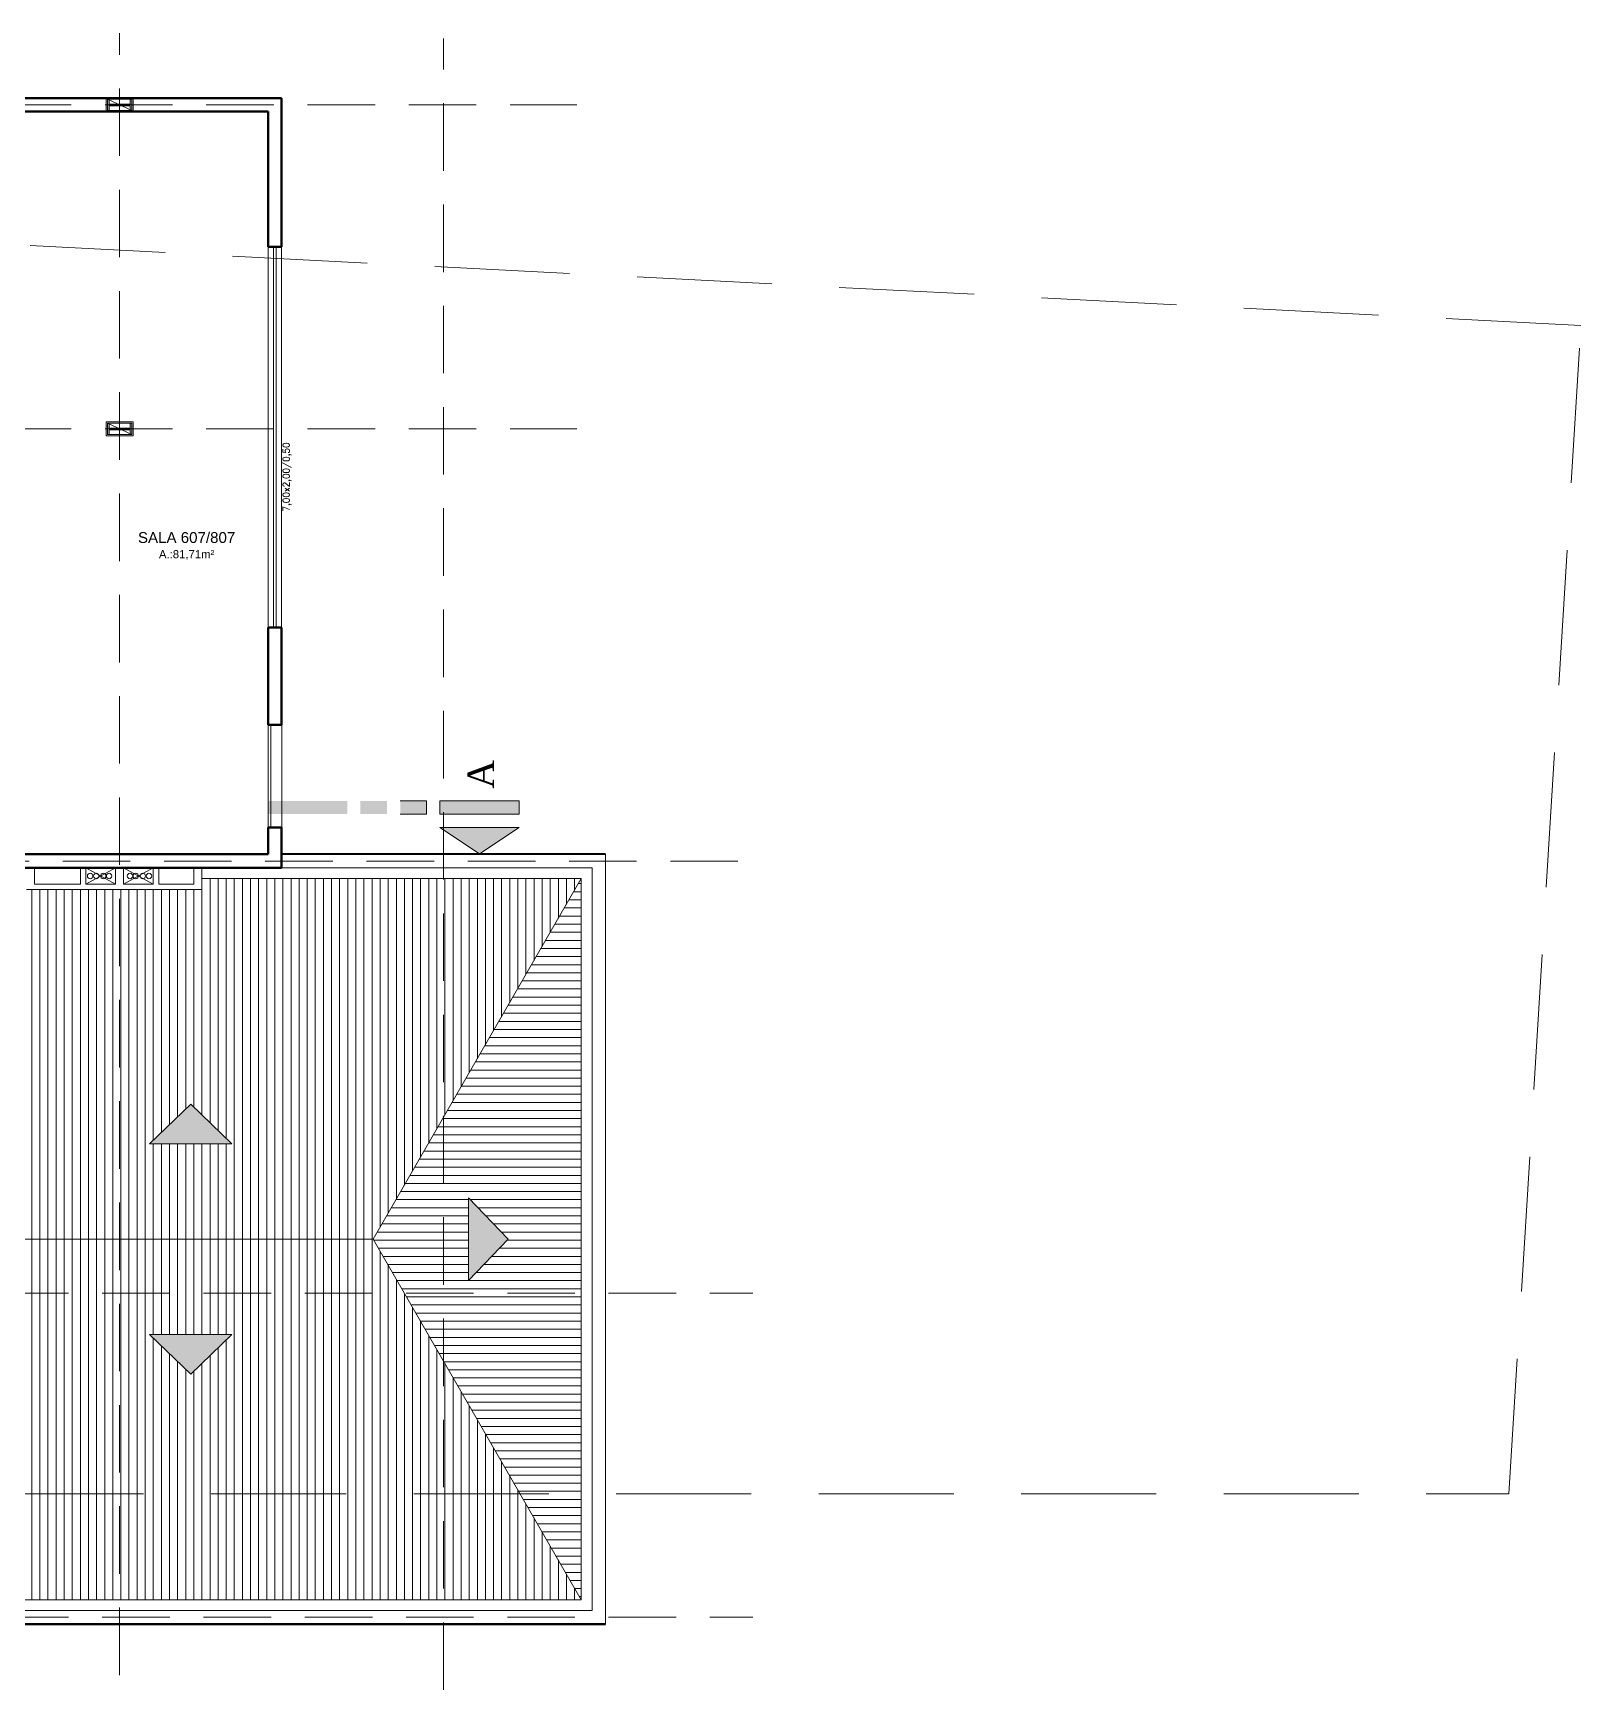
# Model space of a CAD drawing. Header units: millimetres. Extents: x 705 to 840, y 133 to 501.
# Drawn here: x 757.59 to 786.25, y 279.28 to 309.95 of the extents above; entities that cross this region are included whole.
import ezdxf

# ---------------------------------------------------------------- set-up
doc = ezdxf.new("R2010")
doc.units = ezdxf.units.MM
doc.header["$LTSCALE"] = 10
doc.linetypes.add('DASHED2', pattern=[0.375, 0.25, -0.125])
for name, color, linetype, lineweight in [('cinza 03', 252, 'Continuous', 13), ('COTA', 90, 'Continuous', 9), ('linha estutura', 252, 'Continuous', 13), ('PAREDES 2', 50, 'Continuous', 50), ('Pilares', 16, 'Continuous', 20), ('pn 02', 16, 'Continuous', 20), ('pn 04', 130, 'Continuous', 40), ('PN-01', 90, 'Continuous', 13), ('recuos', 16, 'Continuous', 20), ('texto', 16, 'Continuous', 20)]:
    doc.layers.add(name, color=color, linetype=linetype, lineweight=lineweight)
doc.styles.get("Standard").update_dxf_attribs({"font": 'simplex.shx'})

msp = doc.modelspace()

# ---------------------------------------------------------------- hatches: boundary and pattern name
at = {"layer": 'cinza 03'}
h = msp.add_hatch(dxfattribs=at)
h.set_pattern_fill('_USER', color=256, scale=0.15, style=0, pattern_type=0)
h.set_pattern_definition([(0, (759.06589, 139.85784), (0, 0.15), [])])
h.paths.add_polyline_path([(753.816, 293.781), (753.816, 289.326), (753.848, 289.326), (753.848, 286.626), (756.792, 286.626), (757.37, 287.626)])
h.paths.add_polyline_path([(755.603, 288.389), (755.603, 286.862), (754.868, 287.626)], flags=16)
h.paths.add_polyline_path([(756.792, 286.626), (753.848, 286.626), (753.848, 283.326), (753.516, 283.326), (753.516, 282.914), (754.649, 282.914)])
h.paths.add_polyline_path([(754.649, 282.914), (753.516, 282.914), (753.516, 280.951)])
h.paths.add_polyline_path([(767.741, 294.301), (765.191, 289.884), (765.191, 286.626), (767.741, 286.626)])
h.paths.add_polyline_path([(765.654, 288.389), (766.388, 287.626), (765.654, 286.862)], flags=16)
h.paths.add_polyline_path([(767.741, 286.626), (765.191, 286.626), (765.191, 285.367), (766.607, 282.914), (767.741, 282.914)])
h.paths.add_polyline_path([(767.741, 282.914), (766.607, 282.914), (767.741, 280.951)])
h.paths.add_polyline_path([(765.191, 286.626), (764.464, 286.626), (765.191, 285.367)])
h.paths.add_polyline_path([(765.191, 289.884), (763.887, 287.626), (764.464, 286.626), (765.191, 286.626)])
h = msp.add_hatch(dxfattribs=at)
h.set_pattern_fill('_USER', color=256, scale=0.15, angle=90, style=0, pattern_type=0)
h.set_pattern_definition([(90, (759.06589, 139.85784), (-0.15, 9e-18), [])])
h.paths.add_polyline_path([(765.191, 294.301), (760.716, 294.301), (760.716, 294.101), (759.191, 294.101), (759.191, 287.626), (763.887, 287.626), (765.191, 289.884)])
h.paths.add_polyline_path([(761.272, 289.391), (759.745, 289.391), (760.509, 290.126)], flags=16)
h.paths.add_polyline_path([(767.741, 294.301), (765.191, 294.301), (765.191, 289.884)])
h.paths.add_polyline_path([(759.191, 294.101), (759.116, 294.101), (757.466, 294.101), (757.466, 294.301), (753.816, 294.301), (753.816, 293.781), (757.37, 287.626), (759.191, 287.626)])
h.paths.add_polyline_path([(759.191, 287.626), (757.37, 287.626), (756.792, 286.626), (759.191, 286.626)])
h.paths.add_polyline_path([(763.887, 287.626), (759.191, 287.626), (759.191, 286.626), (764.464, 286.626)])
h.paths.add_polyline_path([(765.191, 285.367), (764.464, 286.626), (759.191, 286.626), (759.191, 282.914), (765.191, 282.914)])
h.paths.add_polyline_path([(761.272, 285.86), (760.509, 285.125), (759.745, 285.86)], flags=16)
h.paths.add_polyline_path([(765.191, 285.367), (765.191, 282.914), (766.607, 282.914)])
h.paths.add_polyline_path([(766.607, 282.914), (765.191, 282.914), (765.191, 280.951), (767.741, 280.951)])
h.paths.add_polyline_path([(765.191, 282.914), (759.191, 282.914), (759.191, 280.951), (765.191, 280.951)])
h.paths.add_polyline_path([(759.191, 282.914), (754.649, 282.914), (753.516, 280.951), (759.191, 280.951)])
h.paths.add_polyline_path([(759.191, 286.626), (756.792, 286.626), (754.649, 282.914), (759.191, 282.914)])
for points in [[(760.509, 290.126), (759.745, 289.391), (761.272, 289.391)], [(766.388, 287.626), (765.654, 286.862), (765.654, 288.389)], [(760.509, 285.125), (759.745, 285.86), (761.272, 285.86)]]:
    msp.add_hatch(color=256, dxfattribs=at).paths.add_polyline_path(points)
at = {"layer": 'Pilares'}
for points in [[(758.966, 308.731), (758.966, 308.521), (758.996, 308.521), (758.996, 308.611), (759.386, 308.611), (759.386, 308.521), (759.416, 308.521), (759.416, 308.731), (759.386, 308.731), (759.386, 308.641), (758.996, 308.641), (758.996, 308.731)], [(758.966, 302.731), (758.966, 302.521), (758.996, 302.521), (758.996, 302.611), (759.386, 302.611), (759.386, 302.521), (759.416, 302.521), (759.416, 302.731), (759.386, 302.731), (759.386, 302.641), (758.996, 302.641), (758.996, 302.731)]]:
    msp.add_hatch(color=256, dxfattribs=at).paths.add_polyline_path(points)
at = {"layer": 'PN-01', "ltscale": 0.05}
h = msp.add_hatch(color=256, dxfattribs=at)
h.paths.add_polyline_path([(765.857, 294.76), (766.592, 295.25), (765.122, 295.25)])
h.paths.add_polyline_path([(765.122, 295.495), (766.592, 295.495), (766.592, 295.74), (765.122, 295.74)])
h.paths.add_polyline_path([(764.387, 295.495), (764.877, 295.495), (764.877, 295.74), (764.387, 295.74)])
h.paths.add_polyline_path([(763.652, 295.495), (764.142, 295.495), (764.142, 295.74), (763.652, 295.74)])
h.paths.add_polyline_path([(762.683, 295.495), (763.407, 295.495), (763.407, 295.74), (762.683, 295.74)])
h.paths.add_polyline_path([(761.937, 295.495), (762.683, 295.495), (762.683, 295.74), (761.937, 295.74)])

# ---------------------------------------------------------------- linework, layer by layer
at = {"layer": 'cinza 03'}
for p, q in [((757.616, 294.201), (757.616, 294.501)), ((758.466, 294.201), (758.466, 294.501)), ((759.116, 294.201), (758.566, 294.501)), ((758.566, 294.201), (758.566, 294.501)), ((758.566, 294.201), (759.116, 294.501)), ((759.116, 294.201), (759.116, 294.501)), ((759.116, 294.501), (759.116, 294.201)), ((759.116, 294.501), (759.116, 294.201)), ((759.266, 294.201), (759.266, 294.501)), ((759.266, 294.501), (759.266, 294.201)), ((759.266, 294.501), (759.266, 294.201)), ((759.266, 294.201), (759.816, 294.501)), ((759.816, 294.201), (759.266, 294.501)), ((759.816, 294.201), (759.816, 294.501)), ((759.916, 294.201), (759.916, 294.501)), ((760.566, 294.501), (760.566, 294.201)), ((760.716, 294.501), (760.716, 294.101)), ((768.191, 294.751), (762.191, 294.751)), ((767.941, 294.501), (762.191, 294.501)), ((767.941, 280.751), (767.941, 294.501)), ((768.191, 280.501), (768.191, 294.751)), ((768.191, 280.501), (768.191, 294.626)), ((758.466, 294.201), (757.616, 294.201)), ((759.116, 294.201), (758.566, 294.201)), ((759.266, 294.201), (759.816, 294.201)), ((759.916, 294.201), (760.566, 294.201)), ((760.716, 294.301), (767.741, 294.301)), ((767.741, 294.301), (763.887, 287.626)), ((767.741, 280.951), (767.741, 294.301)), ((759.116, 294.101), (757.466, 294.101)), ((759.116, 294.101), (760.716, 294.101)), ((757.37, 287.626), (763.887, 287.626)), ((767.741, 280.951), (763.887, 287.626)), ((753.316, 280.751), (767.941, 280.751)), ((753.516, 280.951), (767.741, 280.951)), ((753.066, 280.501), (768.191, 280.501))]:
    msp.add_line(p, q, dxfattribs=at)
for points in [[(760.509, 290.126), (759.745, 289.391), (761.272, 289.391)], [(766.388, 287.626), (765.654, 286.862), (765.654, 288.389)], [(760.509, 285.125), (759.745, 285.86), (761.272, 285.86)]]:
    msp.add_lwpolyline(points, close=True, dxfattribs=at)
for centre in [(758.646, 294.35), (758.76, 294.35), (758.889, 294.35), (758.997, 294.35), (759.385, 294.35), (759.492, 294.35), (759.622, 294.35), (759.736, 294.35)]:
    msp.add_circle(centre, 0.05, dxfattribs=at)
at = {"layer": 'linha estutura', "linetype": 'DASHED2', "ltscale": 0.5}
for p, q in [((759.191, 279.555), (759.191, 309.954)), ((765.191, 279.282), (765.191, 309.854)), ((723.297, 308.626), (767.656, 308.626)), ((723.297, 302.626), (767.656, 302.626)), ((724.39, 294.626), (771.017, 294.626)), ((723.247, 286.626), (770.918, 286.626)), ((723.247, 280.626), (770.918, 280.626))]:
    msp.add_line(p, q, dxfattribs=at)
at = {"layer": 'PAREDES 2'}
for p, q in [((762.191, 308.751), (753.066, 308.751)), ((762.191, 306.001), (762.191, 308.751)), ((761.941, 308.501), (753.316, 308.501)), ((761.941, 306.001), (761.941, 308.501)), ((762.191, 306.001), (761.941, 306.001)), ((761.941, 298.951), (762.191, 298.951)), ((761.941, 297.151), (761.941, 298.951)), ((762.191, 297.151), (762.191, 298.951)), ((761.941, 297.151), (762.191, 297.151)), ((761.941, 294.751), (761.941, 295.247)), ((762.194, 295.247), (761.941, 295.247)), ((762.191, 294.501), (762.191, 295.247)), ((753.316, 294.501), (762.191, 294.501)), ((755.916, 294.751), (761.941, 294.751)), ((753.066, 280.501), (768.191, 280.501))]:
    msp.add_line(p, q, dxfattribs=at)
at = {"layer": 'Pilares'}
for p, q in [((758.941, 308.756), (758.941, 308.496)), ((758.941, 308.756), (759.441, 308.756)), ((758.966, 308.731), (759.416, 308.731)), ((759.416, 308.521), (758.966, 308.731)), ((758.996, 308.641), (758.996, 308.731)), ((758.996, 308.641), (759.386, 308.641)), ((758.996, 308.521), (758.996, 308.611)), ((758.996, 308.611), (759.386, 308.611)), ((759.386, 308.641), (759.386, 308.731)), ((759.386, 308.521), (759.386, 308.611)), ((759.441, 308.756), (759.441, 308.496)), ((758.941, 308.496), (759.441, 308.496)), ((758.966, 308.521), (759.416, 308.521)), ((758.941, 302.756), (758.941, 302.496)), ((758.941, 302.756), (759.441, 302.756)), ((759.441, 302.756), (759.441, 302.496)), ((758.941, 302.496), (759.441, 302.496)), ((758.966, 302.731), (759.416, 302.731)), ((759.416, 302.521), (758.966, 302.731)), ((758.966, 302.521), (759.416, 302.521)), ((758.996, 302.641), (758.996, 302.731)), ((758.996, 302.641), (759.386, 302.641)), ((758.996, 302.521), (758.996, 302.611)), ((758.996, 302.611), (759.386, 302.611)), ((759.386, 302.641), (759.386, 302.731)), ((759.386, 302.521), (759.386, 302.611))]:
    msp.add_line(p, q, dxfattribs=at)
for points in [[(758.996, 308.731), (758.966, 308.731), (758.966, 308.521), (758.996, 308.521)], [(759.386, 308.521), (759.416, 308.521), (759.416, 308.731), (759.386, 308.731)], [(758.996, 302.731), (758.966, 302.731), (758.966, 302.521), (758.996, 302.521)], [(759.386, 302.521), (759.416, 302.521), (759.416, 302.731), (759.386, 302.731)]]:
    msp.add_lwpolyline(points, dxfattribs=at)
at = {"layer": 'pn 02'}
for p, q in [((761.941, 297.151), (761.941, 295.247)), ((761.991, 297.151), (761.991, 295.247)), ((762.194, 295.247), (762.194, 297.151)), ((764.877, 295.74), (764.387, 295.74)), ((764.877, 295.74), (764.877, 295.495)), ((766.592, 295.74), (765.122, 295.74)), ((765.122, 295.74), (765.122, 295.495)), ((766.592, 295.495), (766.592, 295.74)), ((764.387, 295.495), (764.877, 295.495)), ((765.122, 295.495), (766.592, 295.495)), ((765.122, 295.25), (766.592, 295.25))]:
    msp.add_line(p, q, dxfattribs=at)
at = {"layer": 'pn 02', "ltscale": 0.05}
for q in [(765.122, 295.25), (765.122, 295.25), (765.857, 294.76)]:
    msp.add_line((766.592, 295.25), q, dxfattribs=at)
at = {"layer": 'pn 04'}
msp.add_line((768.191, 294.751), (762.191, 294.751), dxfattribs=at)
at = {"layer": 'PN-01'}
for p, q in [((761.941, 298.951), (761.941, 306.001)), ((762.041, 298.951), (762.041, 306.001)), ((762.091, 298.951), (762.091, 306.001)), ((762.191, 298.951), (762.191, 306.001))]:
    msp.add_line(p, q, dxfattribs=at)
at = {"layer": 'PN-01', "ltscale": 0.05}
msp.add_line((765.857, 294.76), (765.122, 295.25), dxfattribs=at)
at = {"layer": 'recuos', "linetype": 'DASHED2'}
for p, q in [((786.249, 304.54), (737.445, 307.056)), ((784.918, 282.914), (786.249, 304.54)), ((712.137, 282.914), (784.918, 282.914))]:
    msp.add_line(p, q, dxfattribs=at)

# ---------------------------------------------------------------- texts
at = {"layer": 'COTA', "insert": (760.433, 300.716), "char_height": 0.2, "width": 2.481, "attachment_point": 2}
msp.add_mtext('{\\fArial|b0|i0|c0|p34;SALA 607/807\\P\\H0.75x;A.:81,71m²}', dxfattribs=at)
at = {"layer": 'pn 02', "ltscale": 0.05, "insert": (765.633, 295.965), "char_height": 0.49, "width": 3.686, "attachment_point": 1, "rotation": 90}
msp.add_mtext('{\\fTimes New Roman|b0|i0|c0|p18;A}', dxfattribs=at)
at = {"layer": 'texto'}
msp.add_text('7,00x2,00/0,50', height=0.12, rotation=90, dxfattribs=at).set_placement((762.336, 301.098))

doc.saveas('drawing.dxf')
